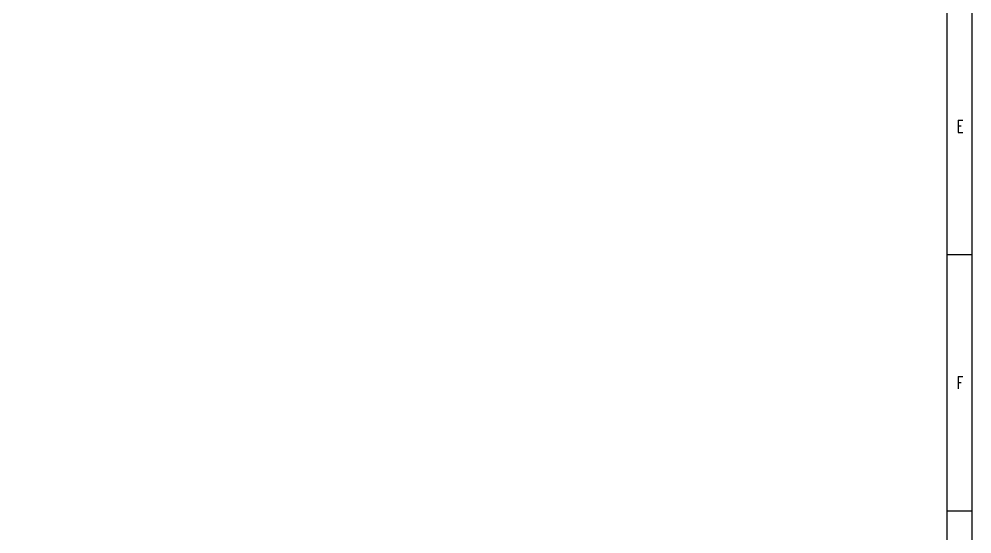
# Model space of a CAD drawing. Header units: millimetres. Extents: x 0 to 1487, y 0 to 841.
# Drawn here: x 1105.9 to 1487, y 206 to 412.1 of the extents above; entities that cross this region are included whole.
import ezdxf

# ---------------------------------------------------------------- set-up
doc = ezdxf.new("R2010")
doc.units = ezdxf.units.MM
doc.header["$MEASUREMENT"] = 0
doc.layers.add('内层矩形', color=1, linetype='Continuous')
doc.layers.add('外层矩形', color=1, linetype='Continuous')
doc.styles.add('HZ', font='txt_____.ttf', dxfattribs={"width": 0.7, "bigfont": 'HZTXT'})

msp = doc.modelspace()

# ---------------------------------------------------------------- linework, layer by layer
at = {"color": 4, "flags": 128}
msp.add_lwpolyline([(1487, 841), (1487, 0)], dxfattribs=at)
msp.add_lwpolyline([(25, 831), (1476.92, 831), (1476.92, 10), (25, 10)], close=True)
at = {"flags": 128}
for points in [[(1477, 317.87), (1487, 317.87)], [(1477, 215.25), (1487, 215.25)]]:
    msp.add_lwpolyline(points, dxfattribs=at)
at = {"layer": '内层矩形'}
msp.add_lwpolyline([(25, 831), (1476.92, 831), (1477, 10), (25, 10)], close=True, dxfattribs=at)
at = {"layer": '外层矩形'}
msp.add_lwpolyline([(0, 841), (1487, 841), (1487, 0), (0, 0)], close=True, dxfattribs=at)

# ---------------------------------------------------------------- texts
at = {"color": 0, "style": 'HZ', "width": 0.7}
for s, p in [('E', (1480.85, 366.68)), ('F', (1480.85, 264.06))]:
    msp.add_text(s, height=5, dxfattribs=at).set_placement(p)

doc.saveas('drawing.dxf')
